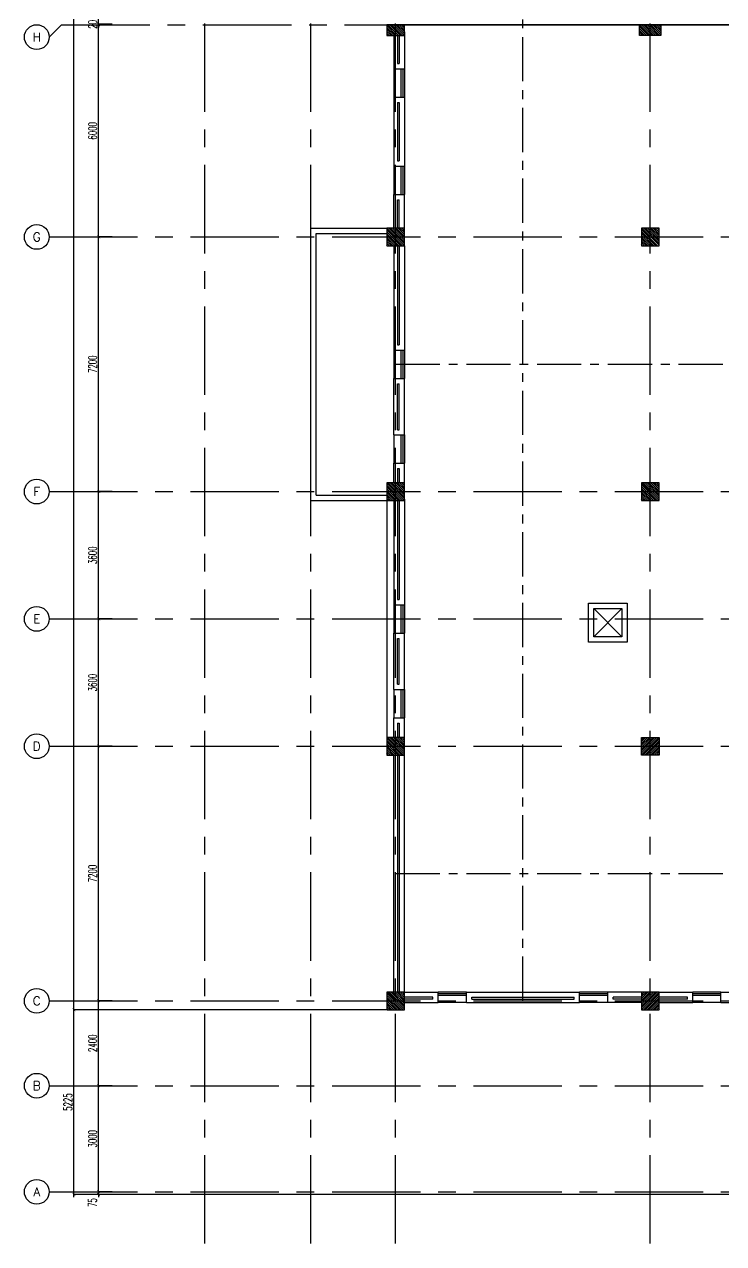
# Model space of a CAD drawing. Extents: x 88808.2 to 88899.2, y 39921.6 to 40001.1.
# Drawn here: x 88808.23 to 88828.01, y 39921.62 to 39956.09 of the extents above; entities that cross this region are included whole.
import ezdxf
from ezdxf.enums import TextEntityAlignment as Align

# ---------------------------------------------------------------- set-up
doc = ezdxf.new("R2010")
doc.units = 0
doc.header["$MEASUREMENT"] = 0
doc.header["$PDMODE"] = 34
doc.linetypes.add('CENTER', pattern=[2, 1.25, -0.25, 0.25, -0.25])
doc.linetypes.add('CENTERX2', pattern=[4, 2.5, -0.5, 0.5, -0.5])
doc.layers.get('0').update_dxf_attribs({"color": 11, "linetype": 'CONTINUOUS'})
doc.layers.get('DEFPOINTS').update_dxf_attribs({"color": 11, "linetype": 'CONTINUOUS'})
for name, color, linetype in [('AX', 11, 'CONTINUOUS'), ('AX-CR', 11, 'CONTINUOUS'), ('AX-DIM', 11, 'CONTINUOUS'), ('AX-TXT', 11, 'CONTINUOUS'), ('AXES', 11, 'CENTERX2'), ('AXES1', 11, 'CENTER'), ('COL', 11, 'CONTINUOUS'), ('EJ', 11, 'CONTINUOUS'), ('HAT', 11, 'CONTINUOUS'), ('INSUL', 11, 'CONTINUOUS'), ('PROJ-L', 11, 'CONTINUOUS'), ('ROOF', 11, 'CONTINUOUS'), ('SHAFTS', 11, 'CONTINUOUS'), ('WALL', 11, 'CONTINUOUS'), ('WIN', 11, 'CONTINUOUS')]:
    doc.layers.add(name, color=color, linetype=linetype)
doc.styles.add('ROMANS', font='ROMANS.shx', dxfattribs={"width": 0.6})
doc.dimstyles.new('DIM-OUT', dxfattribs={"dimscale": 0, "dimtxt": 0.24, "dimasz": 0.08, "dimexe": 0.02, "dimexo": 0.02, "dimgap": 0.05, "dimtad": 1, "dimdec": 0, "dimlfac": 1000, "dimzin": 0, "dimdsep": 46, "dimtxsty": 'ROMANS', "dimblk1": 'ARCHTICK', "dimblk2": 'ARCHTICK', "dimsah": 1, "dimcen": 0.01, "dimdle": 0.08, "dimclrd": 7, "dimclre": 7, "dimclrt": 2, "dimadec": 0, "dimazin": 0, "dimtp": 2, "dimtm": 2, "dimtfac": 0.114286, "dimtdec": 0, "dimtix": 1, "dimtmove": 2, "dimatfit": 3, "dimldrblk": 'ARCHTICK', "dimfxl": 0, "dimtolj": 1, "dimtzin": 0, "dimarcsym": 0})
pattern_1 = [(135, (89151.66644, 39904.688557), (0.0265165043, 0.0265165043), [])]

# ---------------------------------------------------------------- blocks, each defined once
blk = doc.blocks.new('_ARCHTICK')
at = {"color": 0, "linetype": 'ByBlock', "const_width": 0.15}
blk.add_lwpolyline([(-0.5, -0.5), (0.5, 0.5)], dxfattribs=at)
blk = doc.blocks.new('*D171')
at = {"layer": 'AX-DIM', "color": 4, "lineweight": -2}
for p, q in [((88818.46, 39987.55), (88809.61, 39987.55)), ((88818.46, 39928.23), (88809.61, 39928.23))]:
    blk.add_line(p, q, dxfattribs=at)
at = {"layer": 'AX-DIM', "color": 7, "lineweight": -2}
blk.add_line((88809.63, 39928.15), (88809.63, 39987.63), dxfattribs=at)
at = {"layer": 'DEFPOINTS', "color": 0}
for p in [(88809.63, 39987.55), (88818.48, 39987.55), (88818.48, 39928.23)]:
    blk.add_point(p, dxfattribs=at)
at = {"layer": 'AX-DIM', "color": 7, "lineweight": -2, "xscale": 0.08, "yscale": 0.08, "zscale": 0.08}
for p, rotation in [((88809.63, 39987.55), 90), ((88809.63, 39928.23), 270)]:
    blk.add_blockref('_ARCHTICK', p, dxfattribs=dict(at, rotation=rotation))
at = {"layer": 'AX-DIM', "color": 2, "insert": (88809.46, 39957.89), "char_height": 0.24, "attachment_point": 5, "rotation": 90, "style": 'ROMANS'}
blk.add_mtext('\\A1;59320', dxfattribs=at)
blk = doc.blocks.new('*D181')
at = {"layer": 'AX-DIM', "color": 7, "lineweight": -2}
for p, q in [((88810.71, 39959.7), (88810.31, 39959.7)), ((88810.33, 39956.02), (88810.33, 39959.78)), ((88810.71, 39956.1), (88810.31, 39956.1))]:
    blk.add_line(p, q, dxfattribs=at)
at = {"layer": 'DEFPOINTS', "color": 0}
for p in [(88810.33, 39959.7), (88810.73, 39959.7), (88810.73, 39956.1)]:
    blk.add_point(p, dxfattribs=at)
at = {"layer": 'AX-DIM', "color": 7, "lineweight": -2, "xscale": 0.08, "yscale": 0.08, "zscale": 0.08}
for p, rotation in [((88810.33, 39959.7), 90), ((88810.33, 39956.1), 270)]:
    blk.add_blockref('_ARCHTICK', p, dxfattribs=dict(at, rotation=rotation))
at = {"layer": 'AX-DIM', "color": 2, "insert": (88810.16, 39957.9), "char_height": 0.24, "attachment_point": 5, "rotation": 90, "style": 'ROMANS'}
blk.add_mtext('\\A1;3600', dxfattribs=at)
blk = doc.blocks.new('*D182')
at = {"layer": 'AX-DIM', "color": 7, "lineweight": -2}
for p, q in [((88810.71, 39956.1), (88810.31, 39956.1)), ((88810.71, 39956.08), (88810.31, 39956.08)), ((88810.33, 39956.1), (88810.33, 39956.18)), ((88810.33, 39956.08), (88810.33, 39956.1)), ((88810.33, 39956.08), (88810.33, 39956))]:
    blk.add_line(p, q, dxfattribs=at)
at = {"layer": 'DEFPOINTS', "color": 0}
for p in [(88810.33, 39956.1), (88810.73, 39956.1), (88810.73, 39956.08)]:
    blk.add_point(p, dxfattribs=at)
at = {"layer": 'AX-DIM', "color": 7, "lineweight": -2, "xscale": 0.08, "yscale": 0.08, "zscale": 0.08}
for p, rotation in [((88810.33, 39956.1), 270), ((88810.33, 39956.08), 90)]:
    blk.add_blockref('_ARCHTICK', p, dxfattribs=dict(at, rotation=rotation))
at = {"layer": 'AX-DIM', "color": 2, "insert": (88810.16, 39956.09), "char_height": 0.24, "attachment_point": 5, "rotation": 90, "style": 'ROMANS'}
blk.add_mtext('\\A1;20', dxfattribs=at)
blk = doc.blocks.new('*D180')
at = {"layer": 'AX-DIM', "color": 7, "lineweight": -2}
for p, q in [((88810.71, 39956.08), (88810.31, 39956.08)), ((88810.33, 39950), (88810.33, 39956.16)), ((88810.71, 39950.08), (88810.31, 39950.08))]:
    blk.add_line(p, q, dxfattribs=at)
at = {"layer": 'DEFPOINTS', "color": 0}
for p in [(88810.33, 39956.08), (88810.73, 39956.08), (88810.73, 39950.08)]:
    blk.add_point(p, dxfattribs=at)
at = {"layer": 'AX-DIM', "color": 7, "lineweight": -2, "xscale": 0.08, "yscale": 0.08, "zscale": 0.08}
for p, rotation in [((88810.33, 39956.08), 90), ((88810.33, 39950.08), 270)]:
    blk.add_blockref('_ARCHTICK', p, dxfattribs=dict(at, rotation=rotation))
at = {"layer": 'AX-DIM', "color": 2, "insert": (88810.16, 39953.08), "char_height": 0.24, "attachment_point": 5, "rotation": 90, "style": 'ROMANS'}
blk.add_mtext('\\A1;6000', dxfattribs=at)
blk = doc.blocks.new('*D178')
at = {"layer": 'AX-DIM', "color": 7, "lineweight": -2}
for p, q in [((88810.33, 39939.2), (88810.33, 39942.96)), ((88810.71, 39942.88), (88810.31, 39942.88)), ((88810.71, 39939.28), (88810.31, 39939.28))]:
    blk.add_line(p, q, dxfattribs=at)
at = {"layer": 'DEFPOINTS', "color": 0}
for p in [(88810.33, 39942.88), (88810.73, 39942.88), (88810.73, 39939.28)]:
    blk.add_point(p, dxfattribs=at)
at = {"layer": 'AX-DIM', "color": 7, "lineweight": -2, "xscale": 0.08, "yscale": 0.08, "zscale": 0.08}
for p, rotation in [((88810.33, 39942.88), 90), ((88810.33, 39939.28), 270)]:
    blk.add_blockref('_ARCHTICK', p, dxfattribs=dict(at, rotation=rotation))
at = {"layer": 'AX-DIM', "color": 2, "insert": (88810.16, 39941.08), "char_height": 0.24, "attachment_point": 5, "rotation": 90, "style": 'ROMANS'}
blk.add_mtext('\\A1;3600', dxfattribs=at)
blk = doc.blocks.new('*D179')
at = {"layer": 'AX-DIM', "color": 7, "lineweight": -2}
for p, q in [((88810.71, 39939.28), (88810.31, 39939.28)), ((88810.33, 39935.6), (88810.33, 39939.36)), ((88810.71, 39935.68), (88810.31, 39935.68))]:
    blk.add_line(p, q, dxfattribs=at)
at = {"layer": 'DEFPOINTS', "color": 0}
for p in [(88810.33, 39939.28), (88810.73, 39939.28), (88810.73, 39935.68)]:
    blk.add_point(p, dxfattribs=at)
at = {"layer": 'AX-DIM', "color": 7, "lineweight": -2, "xscale": 0.08, "yscale": 0.08, "zscale": 0.08}
for p, rotation in [((88810.33, 39939.28), 90), ((88810.33, 39935.68), 270)]:
    blk.add_blockref('_ARCHTICK', p, dxfattribs=dict(at, rotation=rotation))
at = {"layer": 'AX-DIM', "color": 2, "insert": (88810.16, 39937.48), "char_height": 0.24, "attachment_point": 5, "rotation": 90, "style": 'ROMANS'}
blk.add_mtext('\\A1;3600', dxfattribs=at)
blk = doc.blocks.new('*D177')
at = {"layer": 'AX-DIM', "color": 7, "lineweight": -2}
for p, q in [((88810.71, 39950.08), (88810.31, 39950.08)), ((88810.33, 39942.8), (88810.33, 39950.16)), ((88810.71, 39942.88), (88810.31, 39942.88))]:
    blk.add_line(p, q, dxfattribs=at)
at = {"layer": 'DEFPOINTS', "color": 0}
for p in [(88810.33, 39950.08), (88810.73, 39950.08), (88810.73, 39942.88)]:
    blk.add_point(p, dxfattribs=at)
at = {"layer": 'AX-DIM', "color": 7, "lineweight": -2, "xscale": 0.08, "yscale": 0.08, "zscale": 0.08}
for p, rotation in [((88810.33, 39950.08), 90), ((88810.33, 39942.88), 270)]:
    blk.add_blockref('_ARCHTICK', p, dxfattribs=dict(at, rotation=rotation))
at = {"layer": 'AX-DIM', "color": 2, "insert": (88810.16, 39946.48), "char_height": 0.24, "attachment_point": 5, "rotation": 90, "style": 'ROMANS'}
blk.add_mtext('\\A1;7200', dxfattribs=at)
blk = doc.blocks.new('*D174')
at = {"layer": 'AX-DIM', "color": 7, "lineweight": -2}
for p, q in [((88810.71, 39928.48), (88810.31, 39928.48)), ((88810.33, 39926), (88810.33, 39928.56)), ((88810.71, 39926.08), (88810.31, 39926.08))]:
    blk.add_line(p, q, dxfattribs=at)
at = {"layer": 'DEFPOINTS', "color": 0}
for p in [(88810.33, 39928.48), (88810.73, 39928.48), (88810.73, 39926.08)]:
    blk.add_point(p, dxfattribs=at)
at = {"layer": 'AX-DIM', "color": 7, "lineweight": -2, "xscale": 0.08, "yscale": 0.08, "zscale": 0.08}
for p, rotation in [((88810.33, 39928.48), 90), ((88810.33, 39926.08), 270)]:
    blk.add_blockref('_ARCHTICK', p, dxfattribs=dict(at, rotation=rotation))
at = {"layer": 'AX-DIM', "color": 2, "insert": (88810.16, 39927.28), "char_height": 0.24, "attachment_point": 5, "rotation": 90, "style": 'ROMANS'}
blk.add_mtext('\\A1;2400', dxfattribs=at)
blk = doc.blocks.new('*D175')
at = {"layer": 'AX-DIM', "color": 7, "lineweight": -2}
for p, q in [((88810.71, 39923.08), (88810.31, 39923.08)), ((88810.71, 39923.005), (88810.31, 39923.005)), ((88810.33, 39923.08), (88810.33, 39923.16)), ((88810.33, 39923.005), (88810.33, 39923.08)), ((88810.33, 39923.005), (88810.33, 39922.925))]:
    blk.add_line(p, q, dxfattribs=at)
at = {"layer": 'DEFPOINTS', "color": 0}
for p in [(88810.33, 39923.08), (88810.73, 39923.08), (88810.73, 39923.005)]:
    blk.add_point(p, dxfattribs=at)
at = {"layer": 'AX-DIM', "color": 7, "lineweight": -2, "xscale": 0.08, "yscale": 0.08, "zscale": 0.08}
for p, rotation in [((88810.33, 39923.08), 270), ((88810.33, 39923.005), 90)]:
    blk.add_blockref('_ARCHTICK', p, dxfattribs=dict(at, rotation=rotation))
at = {"layer": 'AX-DIM', "color": 2, "insert": (88810.155, 39922.776), "char_height": 0.24, "attachment_point": 5, "rotation": 90, "style": 'ROMANS'}
blk.add_mtext('\\A1;75', dxfattribs=at)
blk = doc.blocks.new('*D176')
at = {"layer": 'AX-DIM', "color": 7, "lineweight": -2}
for p, q in [((88810.71, 39926.08), (88810.31, 39926.08)), ((88810.33, 39923), (88810.33, 39926.16)), ((88810.71, 39923.08), (88810.31, 39923.08))]:
    blk.add_line(p, q, dxfattribs=at)
at = {"layer": 'DEFPOINTS', "color": 0}
for p in [(88810.33, 39926.08), (88810.73, 39926.08), (88810.73, 39923.08)]:
    blk.add_point(p, dxfattribs=at)
at = {"layer": 'AX-DIM', "color": 7, "lineweight": -2, "xscale": 0.08, "yscale": 0.08, "zscale": 0.08}
for p, rotation in [((88810.33, 39926.08), 90), ((88810.33, 39923.08), 270)]:
    blk.add_blockref('_ARCHTICK', p, dxfattribs=dict(at, rotation=rotation))
at = {"layer": 'AX-DIM', "color": 2, "insert": (88810.16, 39924.58), "char_height": 0.24, "attachment_point": 5, "rotation": 90, "style": 'ROMANS'}
blk.add_mtext('\\A1;3000', dxfattribs=at)
blk = doc.blocks.new('*D173')
at = {"layer": 'AX-DIM', "color": 7, "lineweight": -2}
for p, q in [((88810.33, 39928.4), (88810.33, 39935.76)), ((88810.71, 39935.68), (88810.31, 39935.68)), ((88810.71, 39928.48), (88810.31, 39928.48))]:
    blk.add_line(p, q, dxfattribs=at)
at = {"layer": 'DEFPOINTS', "color": 0}
for p in [(88810.33, 39935.68), (88810.73, 39935.68), (88810.73, 39928.48)]:
    blk.add_point(p, dxfattribs=at)
at = {"layer": 'AX-DIM', "color": 7, "lineweight": -2, "xscale": 0.08, "yscale": 0.08, "zscale": 0.08}
for p, rotation in [((88810.33, 39935.68), 90), ((88810.33, 39928.48), 270)]:
    blk.add_blockref('_ARCHTICK', p, dxfattribs=dict(at, rotation=rotation))
at = {"layer": 'AX-DIM', "color": 2, "insert": (88810.16, 39932.08), "char_height": 0.24, "attachment_point": 5, "rotation": 90, "style": 'ROMANS'}
blk.add_mtext('\\A1;7200', dxfattribs=at)
blk = doc.blocks.new('*D137')
at = {"layer": 'AX-DIM', "color": 4, "lineweight": -2}
for p, q in [((88810.31, 39928.23), (88809.61, 39928.23)), ((88846.194, 39923.005), (88809.61, 39923.005))]:
    blk.add_line(p, q, dxfattribs=at)
at = {"layer": 'AX-DIM', "color": 7, "lineweight": -2}
blk.add_line((88809.63, 39922.925), (88809.63, 39928.31), dxfattribs=at)
at = {"layer": 'DEFPOINTS', "color": 0}
for p in [(88809.63, 39928.23), (88810.33, 39928.23), (88846.214, 39923.005)]:
    blk.add_point(p, dxfattribs=at)
at = {"layer": 'AX-DIM', "color": 7, "lineweight": -2, "xscale": 0.08, "yscale": 0.08, "zscale": 0.08}
for p, rotation in [((88809.63, 39928.23), 90), ((88809.63, 39923.005), 270)]:
    blk.add_blockref('_ARCHTICK', p, dxfattribs=dict(at, rotation=rotation))
at = {"layer": 'AX-DIM', "color": 2, "insert": (88809.46, 39925.617), "char_height": 0.24, "attachment_point": 5, "rotation": 90, "style": 'ROMANS'}
blk.add_mtext('\\A1;5225', dxfattribs=at)
blk = doc.blocks.new('COL50')
at = {"layer": 'COL'}
blk.add_lwpolyline([(-250, 250), (-250, -250), (250, -250), (250, 250)], close=True, dxfattribs=at)
blk = doc.blocks.new('*X93')
at = {"color": 0}
for p, q in [((245929, 169932), (246386, 170390)), ((245929, 169985), (246333, 170390)), ((245929, 170038), (246280, 170390)), ((245929, 170091), (246227, 170390)), ((245929, 170144), (246174, 170390)), ((245929, 170197), (246121, 170390)), ((245929, 170250), (246068, 170390)), ((245929, 170303), (246015, 170390)), ((245929, 170357), (245962, 170390)), ((245939, 169890), (246429, 170379)), ((245992, 169890), (246429, 170326)), ((246045, 169890), (246429, 170273)), ((246098, 169890), (246429, 170220)), ((246151, 169890), (246429, 170167)), ((246204, 169890), (246429, 170114)), ((246257, 169890), (246429, 170061)), ((246310, 169890), (246429, 170008)), ((246363, 169890), (246429, 169955)), ((246416, 169890), (246429, 169902))]:
    blk.add_line(p, q, dxfattribs=at)
blk = doc.blocks.new('*X109')
at = {"color": 0}
for p, q in [((245928, 132650), (246428, 133150)), ((245929, 132703), (246375, 133150)), ((245929, 132756), (246322, 133150)), ((245929, 132809), (246269, 133150)), ((245929, 132862), (246216, 133150)), ((245929, 132915), (246163, 133150)), ((245929, 132968), (246110, 133150)), ((245929, 133021), (246057, 133150)), ((245929, 133074), (246004, 133150)), ((245929, 133127), (245951, 133150)), ((245981, 132650), (246429, 133097)), ((246034, 132650), (246429, 133044)), ((246087, 132650), (246429, 132991)), ((246140, 132650), (246429, 132938)), ((246193, 132650), (246429, 132885)), ((246246, 132650), (246429, 132832)), ((246299, 132650), (246429, 132779)), ((246353, 132650), (246429, 132726)), ((246406, 132650), (246429, 132673))]:
    blk.add_line(p, q, dxfattribs=at)
blk = doc.blocks.new('*X106')
at = {"color": 0}
for p, q in [((245929, 139863), (246416, 140350)), ((245929, 139916), (246363, 140350)), ((245929, 139969), (246310, 140350)), ((245929, 140022), (246257, 140350)), ((245929, 140075), (246204, 140350)), ((245929, 140128), (246151, 140350)), ((245929, 140181), (246098, 140350)), ((245929, 140234), (246045, 140350)), ((245929, 140287), (245991, 140350)), ((245929, 140340), (245938, 140350)), ((245969, 139850), (246429, 140310)), ((246022, 139850), (246429, 140256)), ((246075, 139850), (246429, 140203)), ((246128, 139850), (246429, 140150)), ((246181, 139850), (246429, 140097)), ((246234, 139850), (246429, 140044)), ((246287, 139850), (246429, 139991)), ((246340, 139850), (246429, 139938)), ((246393, 139850), (246429, 139885))]:
    blk.add_line(p, q, dxfattribs=at)
blk = doc.blocks.new('C5')
at = {"layer": 'HAT', "linetype": 'ByBlock'}
h = blk.add_hatch(dxfattribs=at)
h.set_pattern_fill('ANSI31', color=256, scale=300, style=0)
h.set_pattern_definition([(45, (-223356.182, -51411.005), (-26.516504, 26.516504), [])])
h.paths.add_polyline_path([(300, 300), (0, 300), (0, 0), (300, 0)])
h.paths.add_polyline_path([(600, 300), (300, 300), (300, 0), (600, 0)])
at = {"layer": 'COL'}
blk.add_lwpolyline([(600, 300), (0, 300), (0, 0), (600, 0)], close=True, dxfattribs=at)
blk = doc.blocks.new('*X86')
at = {"color": 0}
for p, q in [((245927, 177090), (246427, 177590)), ((245929, 177145), (246374, 177590)), ((245929, 177198), (246321, 177590)), ((245929, 177251), (246267, 177590)), ((245929, 177304), (246214, 177590)), ((245929, 177357), (246161, 177590)), ((245929, 177410), (246108, 177590)), ((245929, 177463), (246055, 177590)), ((245929, 177516), (246002, 177590)), ((245929, 177569), (245949, 177590)), ((245980, 177090), (246429, 177539)), ((246033, 177090), (246429, 177486)), ((246086, 177090), (246429, 177433)), ((246139, 177090), (246429, 177380)), ((246192, 177090), (246429, 177327)), ((246245, 177090), (246429, 177274)), ((246298, 177090), (246429, 177220)), ((246351, 177090), (246429, 177167)), ((246404, 177090), (246429, 177114))]:
    blk.add_line(p, q, dxfattribs=at)
blk = doc.blocks.new('*X107')
at = {"color": 0}
for p, q in [((253128, 139850), (253628, 140350)), ((253129, 139903), (253575, 140350)), ((253129, 139956), (253522, 140350)), ((253129, 140009), (253469, 140350)), ((253129, 140062), (253416, 140350)), ((253129, 140115), (253363, 140350)), ((253129, 140168), (253310, 140350)), ((253129, 140221), (253257, 140350)), ((253129, 140274), (253204, 140350)), ((253129, 140327), (253151, 140350)), ((253181, 139850), (253629, 140297)), ((253234, 139850), (253629, 140244)), ((253287, 139850), (253629, 140191)), ((253340, 139850), (253629, 140138)), ((253393, 139850), (253629, 140085)), ((253446, 139850), (253629, 140032)), ((253499, 139850), (253629, 139979)), ((253553, 139850), (253629, 139926)), ((253606, 139850), (253629, 139873))]:
    blk.add_line(p, q, dxfattribs=at)
blk = doc.blocks.new('*X108')
at = {"color": 0}
for p, q in [((253129, 132691), (253588, 133150)), ((253129, 132744), (253535, 133150)), ((253129, 132797), (253482, 133150)), ((253129, 132850), (253429, 133150)), ((253129, 132903), (253376, 133150)), ((253129, 132956), (253323, 133150)), ((253129, 133009), (253269, 133150)), ((253129, 133062), (253216, 133150)), ((253129, 133115), (253163, 133150)), ((253141, 132650), (253629, 133138)), ((253194, 132650), (253629, 133085)), ((253247, 132650), (253629, 133031)), ((253300, 132650), (253629, 132978)), ((253353, 132650), (253629, 132925)), ((253406, 132650), (253629, 132872)), ((253459, 132650), (253629, 132819)), ((253512, 132650), (253629, 132766)), ((253565, 132650), (253629, 132713)), ((253618, 132650), (253629, 132660))]:
    blk.add_line(p, q, dxfattribs=at)
blk = doc.blocks.new('*X100')
at = {"color": 0}
for p, q in [((253129, 125478), (253600, 125950)), ((253129, 125531), (253547, 125950)), ((253129, 125584), (253494, 125950)), ((253129, 125637), (253441, 125950)), ((253129, 125690), (253388, 125950)), ((253129, 125743), (253335, 125950)), ((253129, 125796), (253282, 125950)), ((253129, 125849), (253229, 125950)), ((253129, 125902), (253176, 125950)), ((253153, 125450), (253629, 125925)), ((253206, 125450), (253629, 125872)), ((253259, 125450), (253629, 125819)), ((253312, 125450), (253629, 125766)), ((253365, 125450), (253629, 125713)), ((253418, 125450), (253629, 125660)), ((253471, 125450), (253629, 125607)), ((253524, 125450), (253629, 125554)), ((253577, 125450), (253629, 125501))]:
    blk.add_line(p, q, dxfattribs=at)
blk = doc.blocks.new('*X101')
at = {"color": 0}
for p, q in [((253129, 118266), (253613, 118750)), ((253129, 118319), (253560, 118750)), ((253129, 118372), (253507, 118750)), ((253129, 118425), (253454, 118750)), ((253129, 118478), (253401, 118750)), ((253129, 118531), (253348, 118750)), ((253129, 118584), (253294, 118750)), ((253129, 118637), (253241, 118750)), ((253129, 118690), (253188, 118750)), ((253129, 118743), (253135, 118750)), ((253166, 118250), (253629, 118713)), ((253219, 118250), (253629, 118660)), ((253272, 118250), (253629, 118607)), ((253325, 118250), (253629, 118553)), ((253378, 118250), (253629, 118500)), ((253431, 118250), (253629, 118447)), ((253484, 118250), (253629, 118394)), ((253537, 118250), (253629, 118341)), ((253590, 118250), (253629, 118288))]:
    blk.add_line(p, q, dxfattribs=at)
blk = doc.blocks.new('AXL')
at = {"layer": 'AX-CR'}
blk.add_circle((-350, 0), 350, dxfattribs=at)
at = {"layer": 'AX-TXT', "style": 'ROMANS'}
blk.add_attdef('AX', text='', height=250, dxfattribs=at).set_placement((-350, 0), align=Align.MIDDLE)

msp = doc.modelspace()

# ---------------------------------------------------------------- hatches: boundary and pattern name
at = {"layer": 'HAT'}
h = msp.add_hatch(dxfattribs=at)
h.set_pattern_fill('ANSI31', color=256, scale=0.3, style=0)
h.set_pattern_definition(pattern_1)
h.paths.add_polyline_path([(88818.7303, 39956.0796), (88818.9803, 39956.0796), (88818.9803, 39955.7796), (88818.7303, 39955.7796)])
h.paths.add_polyline_path([(88818.4803, 39956.0796), (88818.7303, 39956.0796), (88818.7303, 39955.7796), (88818.4803, 39955.7796)])
h = msp.add_hatch(dxfattribs=at)
h.set_pattern_fill('ANSI31', color=256, scale=0.3, style=0)
h.set_pattern_definition(pattern_1)
h.paths.add_polyline_path([(88818.7303, 39956.0796), (88818.9803, 39956.0796), (88818.9803, 39955.7796), (88818.7303, 39955.7796)])
h.paths.add_polyline_path([(88818.4803, 39956.0796), (88818.7303, 39956.0796), (88818.7303, 39955.7796), (88818.4803, 39955.7796)])

# ---------------------------------------------------------------- linework, layer by layer
at = {"layer": 'AXES'}
for p, q in [((88813.3303, 39921.6153), (88813.3303, 40000.4279)), ((88816.3303, 39921.6153), (88816.3303, 40000.4279)), ((88818.7303, 39921.6153), (88818.7303, 40000.4279)), ((88825.9303, 39921.6153), (88825.9303, 40000.4279)), ((88809.2803, 39956.0796), (88808.9303, 39955.7296)), ((88809.2803, 39956.0796), (88876.9703, 39956.0796)), ((88808.9303, 39950.0796), (88876.9703, 39950.0796)), ((88808.9303, 39942.8796), (88876.9703, 39942.8796)), ((88808.9303, 39939.2796), (88876.9703, 39939.2796)), ((88808.9303, 39935.6796), (88876.9703, 39935.6796)), ((88808.9303, 39928.4796), (88876.9703, 39928.4796)), ((88808.9303, 39926.0796), (88876.9703, 39926.0796)), ((88808.9303, 39923.0796), (88876.9703, 39923.0796))]:
    msp.add_line(p, q, dxfattribs=at)
at = {"layer": 'AXES1'}
for p, q in [((88822.3303, 39928.4796), (88822.3303, 39987.2996)), ((88818.7303, 39946.4796), (88876.9703, 39946.4796)), ((88818.7303, 39932.0796), (88876.9703, 39932.0796))]:
    msp.add_line(p, q, dxfattribs=at)
at = {"layer": 'COL'}
for points in [[(88818.9803, 39956.0796), (88818.4803, 39956.0796), (88818.4803, 39955.7796), (88818.9803, 39955.7796)], [(88818.9803, 39956.0796), (88818.4803, 39956.0796), (88818.4803, 39955.7796), (88818.9803, 39955.7796)], [(88825.6803, 39928.7296), (88825.6803, 39928.2296), (88826.1803, 39928.2296), (88826.1803, 39928.7296)]]:
    msp.add_lwpolyline(points, close=True, dxfattribs=at)
at = {"layer": 'EJ', "color": 8}
msp.add_line((88818.4803, 39956.0796), (88893.7957, 39956.0796), dxfattribs=at)
at = {"layer": 'INSUL'}
for p, q in [((88818.7803, 39955.7796), (88818.7803, 39954.9796)), ((88818.8303, 39955.7796), (88818.8303, 39954.9796)), ((88818.7803, 39954.9796), (88818.8303, 39954.9796)), ((88818.7803, 39953.8796), (88818.7803, 39952.2296)), ((88818.7803, 39953.8796), (88818.8303, 39953.8796)), ((88818.8303, 39953.8796), (88818.8303, 39952.2296)), ((88818.7803, 39952.2296), (88818.8303, 39952.2296)), ((88818.7803, 39950.3296), (88818.7803, 39951.1296)), ((88818.7803, 39951.1296), (88818.8303, 39951.1296)), ((88818.8303, 39950.3296), (88818.8303, 39951.1296)), ((88818.7803, 39949.8296), (88818.7803, 39947.0296)), ((88818.8303, 39949.8296), (88818.8303, 39947.0296)), ((88818.7803, 39947.0296), (88818.8303, 39947.0296)), ((88818.7803, 39944.6296), (88818.7803, 39945.9296)), ((88818.7803, 39945.9296), (88818.8303, 39945.9296)), ((88818.8303, 39944.6296), (88818.8303, 39945.9296)), ((88818.7803, 39944.6296), (88818.8303, 39944.6296)), ((88818.7803, 39943.5296), (88818.8303, 39943.5296)), ((88818.7803, 39943.5296), (88818.7803, 39943.1296)), ((88818.8303, 39943.5296), (88818.8303, 39943.1296)), ((88818.7803, 39942.6296), (88818.7803, 39939.8296)), ((88818.8303, 39942.6296), (88818.8303, 39939.8296)), ((88818.7803, 39939.8296), (88818.8303, 39939.8296)), ((88818.7803, 39938.7296), (88818.8303, 39938.7296)), ((88818.7803, 39937.4296), (88818.7803, 39938.7296)), ((88818.8303, 39937.4296), (88818.8303, 39938.7296)), ((88818.7803, 39937.4296), (88818.8303, 39937.4296)), ((88818.7803, 39936.3296), (88818.7803, 39935.9296)), ((88818.7803, 39936.3296), (88818.8303, 39936.3296)), ((88818.8303, 39936.3296), (88818.8303, 39935.9296)), ((88818.7803, 39935.4296), (88818.7803, 39928.7296)), ((88818.8303, 39935.4296), (88818.8303, 39928.7296)), ((88819.7803, 39928.5796), (88818.9803, 39928.5796)), ((88819.7803, 39928.5296), (88818.9803, 39928.5296)), ((88819.7803, 39928.5296), (88819.7803, 39928.5796)), ((88820.8803, 39928.5296), (88820.8803, 39928.5796)), ((88820.8803, 39928.5796), (88823.7803, 39928.5796)), ((88820.8803, 39928.5296), (88823.7803, 39928.5296)), ((88823.7803, 39928.5296), (88823.7803, 39928.5796)), ((88825.6803, 39928.5796), (88824.8803, 39928.5796)), ((88824.8803, 39928.5296), (88824.8803, 39928.5796)), ((88825.6803, 39928.5296), (88824.8803, 39928.5296)), ((88826.9803, 39928.5796), (88826.1803, 39928.5796)), ((88826.9803, 39928.5296), (88826.1803, 39928.5296)), ((88826.9803, 39928.5296), (88826.9803, 39928.5796))]:
    msp.add_line(p, q, dxfattribs=at)
at = {"layer": 'PROJ-L'}
for p, q in [((88816.3303, 39950.3296), (88818.4803, 39950.3296)), ((88816.3303, 39942.6308), (88816.3303, 39950.3296)), ((88816.4803, 39950.1796), (88818.4803, 39950.1796)), ((88816.4803, 39942.7808), (88816.4803, 39950.1796)), ((88816.3303, 39942.6308), (88818.4803, 39942.6308)), ((88816.4803, 39942.7808), (88818.4803, 39942.7808)), ((88818.4803, 39942.6296), (88818.4803, 39935.9296))]:
    msp.add_line(p, q, dxfattribs=at)
at = {"layer": 'ROOF'}
msp.add_line((88851.1303, 39956.0796), (88818.4803, 39956.0796), dxfattribs=at)
at = {"layer": 'SHAFTS', "color": 97, "linetype": 'Continuous'}
for p, q in [((88824.3303, 39939.5696), (88825.1303, 39938.7696)), ((88825.1303, 39939.5696), (88824.3303, 39938.7696))]:
    msp.add_line(p, q, dxfattribs=at)
at = {"layer": 'SHAFTS'}
for points in [[(88824.1803, 39939.7196), (88825.2803, 39939.7196), (88825.2803, 39938.6196), (88824.1803, 39938.6196)], [(88824.3303, 39939.5696), (88825.1303, 39939.5696), (88825.1303, 39938.7696), (88824.3303, 39938.7696)]]:
    msp.add_lwpolyline(points, close=True, dxfattribs=at)
at = {"layer": 'WALL'}
for p, q in [((88818.6803, 39955.7796), (88818.6803, 39954.8296)), ((88818.9803, 39955.8796), (88818.9803, 39954.8296)), ((88818.6803, 39954.8296), (88818.9803, 39954.8296)), ((88818.6803, 39954.0296), (88818.6803, 39952.0796)), ((88818.6803, 39954.0296), (88818.9803, 39954.0296)), ((88818.9803, 39954.0296), (88818.9803, 39952.0796)), ((88818.6803, 39952.0796), (88818.9803, 39952.0796)), ((88818.6803, 39950.3296), (88818.6803, 39951.2796)), ((88818.6803, 39951.2796), (88818.9803, 39951.2796)), ((88818.9803, 39950.3296), (88818.9803, 39951.2796)), ((88818.6803, 39949.8296), (88818.6803, 39946.8796)), ((88818.9803, 39949.8296), (88818.9803, 39946.8796)), ((88818.6803, 39946.8796), (88818.9803, 39946.8796)), ((88818.6803, 39944.4796), (88818.6803, 39946.0796)), ((88818.6803, 39946.0796), (88818.9803, 39946.0796)), ((88818.9803, 39944.4796), (88818.9803, 39946.0796)), ((88818.6803, 39944.4796), (88818.9803, 39944.4796)), ((88818.6803, 39943.1296), (88818.6803, 39943.6796)), ((88818.6803, 39943.6796), (88818.9803, 39943.6796)), ((88818.9803, 39943.1296), (88818.9803, 39943.6796)), ((88818.6803, 39942.6296), (88818.6803, 39939.6796)), ((88818.9803, 39942.6623), (88818.9803, 39939.6796)), ((88818.6803, 39939.6796), (88818.9803, 39939.6796)), ((88818.6803, 39938.8796), (88818.9803, 39938.8796)), ((88818.6803, 39937.2796), (88818.6803, 39938.8796)), ((88818.9803, 39937.2796), (88818.9803, 39938.8796)), ((88818.6803, 39937.2796), (88818.9803, 39937.2796)), ((88818.6803, 39936.4796), (88818.9803, 39936.4796)), ((88818.6803, 39935.9296), (88818.6803, 39936.4796)), ((88818.9803, 39935.9296), (88818.9803, 39936.4796)), ((88818.6803, 39928.7296), (88818.6803, 39935.4296)), ((88818.9803, 39928.7296), (88818.9803, 39935.4296)), ((88818.9803, 39928.7296), (88819.9303, 39928.7296)), ((88819.9303, 39928.4296), (88819.9303, 39928.7296)), ((88820.7303, 39928.4296), (88820.7303, 39928.7296)), ((88820.7303, 39928.7296), (88823.9303, 39928.7296)), ((88823.9303, 39928.4296), (88823.9303, 39928.7296)), ((88825.6803, 39928.7296), (88824.7303, 39928.7296)), ((88824.7303, 39928.4296), (88824.7303, 39928.7296)), ((88826.1803, 39928.7296), (88827.1303, 39928.7296)), ((88827.1303, 39928.4296), (88827.1303, 39928.7296)), ((88827.9303, 39928.7296), (88831.1303, 39928.7296)), ((88827.9303, 39928.4296), (88827.9303, 39928.7296)), ((88818.9803, 39928.4296), (88819.9303, 39928.4296)), ((88820.7303, 39928.4296), (88823.9303, 39928.4296)), ((88825.6803, 39928.4296), (88824.7303, 39928.4296)), ((88826.1803, 39928.4296), (88827.1303, 39928.4296)), ((88827.9303, 39928.4296), (88831.1303, 39928.4296))]:
    msp.add_line(p, q, dxfattribs=at)
at = {"layer": 'WIN'}
for p, q in [((88818.6803, 39954.8296), (88818.6803, 39954.0296)), ((88818.8803, 39954.8296), (88818.8803, 39954.0296)), ((88818.9303, 39954.8296), (88818.9303, 39954.0296)), ((88818.9803, 39954.8296), (88818.9803, 39954.0296)), ((88818.6803, 39952.0796), (88818.6803, 39951.2796)), ((88818.8803, 39952.0796), (88818.8803, 39951.2796)), ((88818.9303, 39952.0796), (88818.9303, 39951.2796)), ((88818.9803, 39952.0796), (88818.9803, 39951.2796)), ((88818.6803, 39946.8796), (88818.6803, 39946.0796)), ((88818.8803, 39946.8796), (88818.8803, 39946.0796)), ((88818.9303, 39946.8796), (88818.9303, 39946.0796)), ((88818.9803, 39946.8796), (88818.9803, 39946.0796)), ((88818.6803, 39944.4796), (88818.6803, 39943.6796)), ((88818.8803, 39944.4796), (88818.8803, 39943.6796)), ((88818.9303, 39944.4796), (88818.9303, 39943.6796)), ((88818.9803, 39944.4796), (88818.9803, 39943.6796)), ((88818.6803, 39939.6796), (88818.6803, 39938.8796)), ((88818.8803, 39939.6796), (88818.8803, 39938.8796)), ((88818.9303, 39939.6796), (88818.9303, 39938.8796)), ((88818.9803, 39939.6796), (88818.9803, 39938.8796)), ((88818.6803, 39937.2796), (88818.6803, 39936.4796)), ((88818.8803, 39937.2796), (88818.8803, 39936.4796)), ((88818.9303, 39937.2796), (88818.9303, 39936.4796)), ((88818.9803, 39937.2796), (88818.9803, 39936.4796)), ((88820.7303, 39928.7296), (88819.9303, 39928.7296)), ((88820.7303, 39928.6796), (88819.9303, 39928.6796)), ((88820.7303, 39928.6296), (88819.9303, 39928.6296)), ((88824.7303, 39928.7296), (88823.9303, 39928.7296)), ((88824.7303, 39928.6796), (88823.9303, 39928.6796)), ((88824.7303, 39928.6296), (88823.9303, 39928.6296)), ((88827.9303, 39928.7296), (88827.1303, 39928.7296)), ((88827.9303, 39928.6796), (88827.1303, 39928.6796)), ((88827.9303, 39928.6296), (88827.1303, 39928.6296)), ((88820.7303, 39928.4296), (88819.9303, 39928.4296)), ((88824.7303, 39928.4296), (88823.9303, 39928.4296)), ((88827.9303, 39928.4296), (88827.1303, 39928.4296))]:
    msp.add_line(p, q, dxfattribs=at)

# ---------------------------------------------------------------- block references
at = {"layer": 'AX', "xscale": 0.001, "yscale": 0.001, "zscale": 0.001}
for p, values in [((88808.9303, 39955.7296), {'AX': 'H'}), ((88808.9303, 39950.0796), {'AX': 'G'}), ((88808.9303, 39942.8796), {'AX': 'F'}), ((88808.9303, 39939.2796), {'AX': 'E'}), ((88808.9303, 39935.6796), {'AX': 'D'}), ((88808.9303, 39928.4796), {'AX': 'C'}), ((88808.9303, 39926.0796), {'AX': 'B'}), ((88808.9303, 39923.0796), {'AX': 'A'})]:
    msp.add_blockref('AXL', p, dxfattribs=at).add_auto_attribs(values)
at = {"layer": 'COL', "linetype": 'ByBlock', "xscale": -0.001, "yscale": 0.001, "zscale": 0.001}
msp.add_blockref('C5', (88826.2303, 39955.7796), dxfattribs=at)
at = {"layer": 'COL', "zscale": 0.001}
for p, xscale, yscale in [((88818.7303, 39950.0796), 0.001, 0.001), ((88825.9303, 39950.0796), 0.001, 0.001), ((88818.7303, 39942.8796), 0.001, 0.001), ((88825.9303, 39942.8796), 0.001, 0.001), ((88818.7303, 39935.6796), 0.001, 0.001), ((88818.7303, 39928.4796), 0.001000000047497451, 0.0009999999892897904), ((88818.7303, 39928.4796), 0.001, 0.001)]:
    msp.add_blockref('COL50', p, dxfattribs=dict(at, xscale=xscale, yscale=yscale))
at = {"layer": 'COL', "xscale": -0.001, "yscale": 0.001, "zscale": 0.001, "rotation": 180}
msp.add_blockref('COL50', (88825.9303, 39935.6796), dxfattribs=at)
at = {"layer": 'HAT', "xscale": -0.001, "yscale": 0.001, "zscale": 0.001}
for name in ['*X107', '*X106', '*X108', '*X109', '*X100', '*X101']:
    msp.add_blockref(name, (89072.1088, 39809.9798), dxfattribs=at)
at = {"layer": 'HAT', "xscale": 0.001, "yscale": 0.001, "zscale": 0.001, "rotation": 180}
for name in ['*X93', '*X86']:
    msp.add_blockref(name, (89072.1088, 40105.8193), dxfattribs=at)

# ---------------------------------------------------------------- dimensions: what is measured, and where the dimension line sits
at = {"layer": 'AX-DIM', "color": 4}
dim = msp.add_linear_dim(base=(88809.6303, 39987.5496), p1=(88818.4803, 39928.2296), p2=(88818.4803, 39987.5496), angle=90, dimstyle='DIM-OUT', override={"dimscale": 1, "dimclre": 4}, dxfattribs=at)
dim.commit()
dim.dimension.update_dxf_attribs({"geometry": '*D171', "text_midpoint": (88809.4603, 39957.8896)})
at = {"layer": 'AX-DIM'}
for base, p1, p2, override, picture, middle in [((88810.3303, 39959.6996), (88810.7303, 39956.0996), (88810.7303, 39959.6996), {"dimscale": 1}, '*D181', (88810.1603, 39957.8996)), ((88810.3303, 39956.0996), (88810.7303, 39956.0796), (88810.7303, 39956.0996), {"dimscale": 1}, '*D182', (88810.1603, 39956.0896)), ((88810.3303, 39956.0796), (88810.7303, 39950.0796), (88810.7303, 39956.0796), {"dimscale": 1}, '*D180', (88810.1603, 39953.0796)), ((88810.3303, 39950.0796), (88810.7303, 39942.8796), (88810.7303, 39950.0796), {"dimscale": 1}, '*D177', (88810.1603, 39946.4796)), ((88810.3303, 39942.8796), (88810.7303, 39939.2796), (88810.7303, 39942.8796), {"dimscale": 1}, '*D178', (88810.1603, 39941.0796)), ((88810.3303, 39939.2796), (88810.7303, 39935.6796), (88810.7303, 39939.2796), {"dimscale": 1}, '*D179', (88810.1603, 39937.4796)), ((88810.3303, 39935.6796), (88810.7303, 39928.4796), (88810.7303, 39935.6796), {"dimscale": 1}, '*D173', (88810.1603, 39932.0796)), ((88810.3303, 39928.4796), (88810.7303, 39926.0796), (88810.7303, 39928.4796), {"dimscale": 1}, '*D174', (88810.1603, 39927.2796)), ((88809.6303, 39928.2296), (88846.2137, 39923.0046), (88810.3303, 39928.2296), {"dimscale": 1, "dimclre": 4}, '*D137', (88809.4603, 39925.6171)), ((88810.3303, 39926.0796), (88810.7303, 39923.0796), (88810.7303, 39926.0796), {"dimscale": 1}, '*D176', (88810.1603, 39924.5796))]:
    dim = msp.add_linear_dim(base=base, p1=p1, p2=p2, angle=90, dimstyle='DIM-OUT', override=override, dxfattribs=at)
    dim.commit()
    dim.dimension.update_dxf_attribs({"geometry": picture, "text_midpoint": middle})
dim = msp.add_linear_dim(base=(88810.3303, 39923.0796), p1=(88810.7303, 39923.0046), p2=(88810.7303, 39923.0796), angle=90, dimstyle='DIM-OUT', override={"dimscale": 1}, dxfattribs=at)
dim.commit()
dim.dimension.update_dxf_attribs({"geometry": '*D175', "text_midpoint": (88810.1553, 39922.776), "dimtype": 160})

doc.saveas('drawing.dxf')
